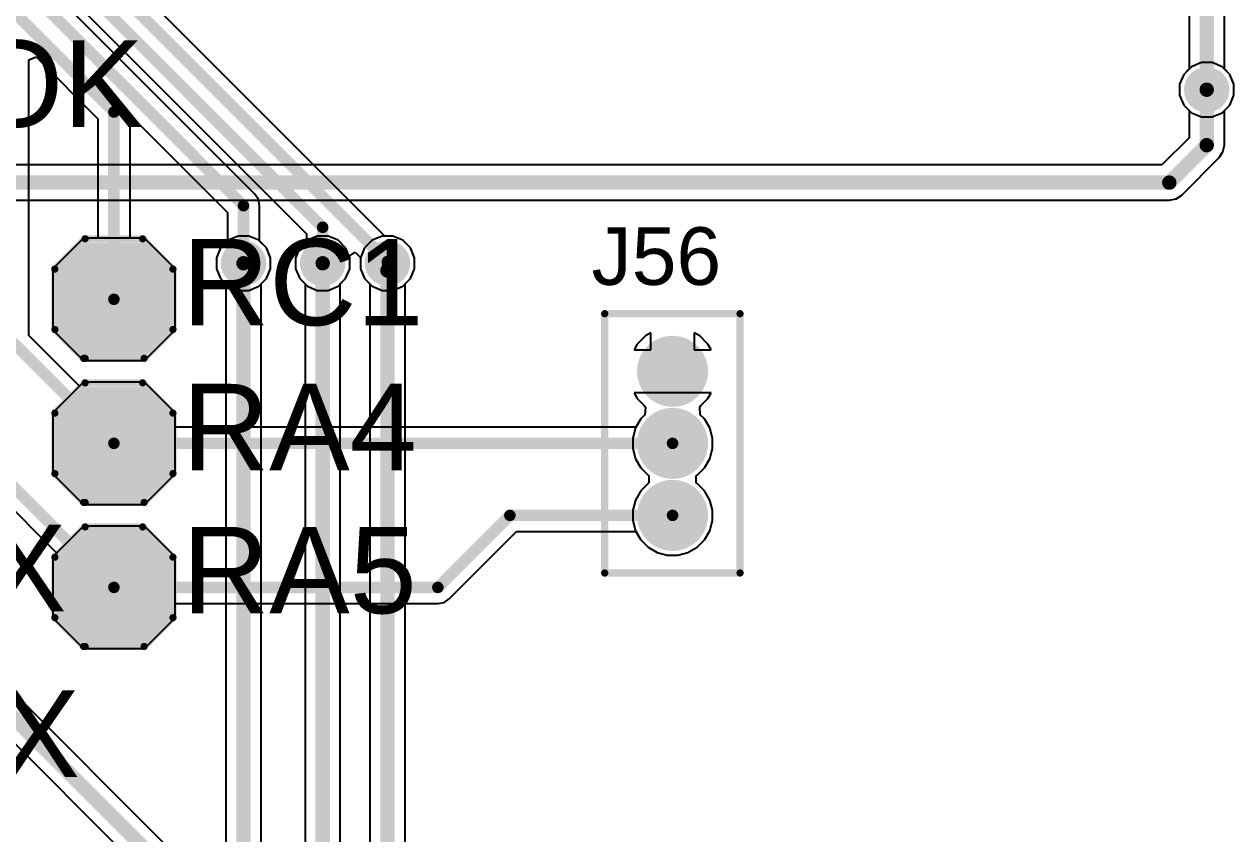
# Model space of a CAD drawing. Header units: millimetres. Extents: x -0.13 to 3.86, y -0.01 to 4.3.
# Drawn here: x 1.598 to 2.438, y 1.599 to 2.161 of the extents above; entities that cross this region are included whole.
import ezdxf

# ---------------------------------------------------------------- set-up
doc = ezdxf.new("R2010")
doc.units = ezdxf.units.MM
doc.header["$MEASUREMENT"] = 0
for name, color, linetype in [('BottomLayer', 5, 'Continuous'), ('BottomSolder', 6, 'Continuous'), ('MultiLayer', 9, 'Continuous'), ('PadHoleLayer', 156, 'Continuous'), ('TopLayer', 1, 'Continuous'), ('TopOverlay', 2, 'Continuous'), ('TopSolder', 216, 'Continuous'), ('ViaHoleLayer', 16, 'Continuous')]:
    doc.layers.add(name, color=color, linetype=linetype)
doc.styles.add('Arial', font='arial.ttf', dxfattribs={"height": 0.2})

# ---------------------------------------------------------------- blocks, each defined once
blk = doc.blocks.new('HDR_1_3_S_________1_27____68')
at = {"layer": 'BottomLayer'}
h = blk.add_hatch(color=5, dxfattribs=at)
edge = h.paths.add_edge_path()
edge.add_arc((-0.05, 0), 0.02067, 0, 360)
h = blk.add_hatch(color=5, dxfattribs=at)
edge = h.paths.add_edge_path()
edge.add_arc((-0.05, 0), 0.02067, 0, 360)
h = blk.add_hatch(color=5, dxfattribs=at)
edge = h.paths.add_edge_path()
edge.add_arc((0, 0), 0.02067, 0, 360)
h = blk.add_hatch(color=5, dxfattribs=at)
edge = h.paths.add_edge_path()
edge.add_arc((0.05, 0), 0.02067, 0, 360)
at = {"layer": 'BottomSolder'}
h = blk.add_hatch(color=6, dxfattribs=at)
edge = h.paths.add_edge_path()
edge.add_arc((-0.05, 0), 0.02467, 0, 360)
h = blk.add_hatch(color=6, dxfattribs=at)
edge = h.paths.add_edge_path()
edge.add_arc((-0.05, 0), 0.02467, 0, 360)
h = blk.add_hatch(color=6, dxfattribs=at)
edge = h.paths.add_edge_path()
edge.add_arc((0, 0), 0.02467, 0, 360)
h = blk.add_hatch(color=6, dxfattribs=at)
edge = h.paths.add_edge_path()
edge.add_arc((0.05, 0), 0.02467, 0, 360)
at = {"layer": 'MultiLayer'}
h = blk.add_hatch(color=9, dxfattribs=at)
edge = h.paths.add_edge_path()
edge.add_arc((-0.05, 0), 0.02067, 0, 360)
h = blk.add_hatch(color=9, dxfattribs=at)
edge = h.paths.add_edge_path()
edge.add_arc((-0.05, 0), 0.02067, 0, 360)
h = blk.add_hatch(color=9, dxfattribs=at)
edge = h.paths.add_edge_path()
edge.add_arc((0, 0), 0.02067, 0, 360)
h = blk.add_hatch(color=9, dxfattribs=at)
edge = h.paths.add_edge_path()
edge.add_arc((0.05, 0), 0.02067, 0, 360)
at = {"layer": 'PadHoleLayer'}
h = blk.add_hatch(color=156, dxfattribs=at)
edge = h.paths.add_edge_path()
edge.add_arc((-0.05, 0), 0.01417, 0, 360)
h = blk.add_hatch(color=156, dxfattribs=at)
edge = h.paths.add_edge_path()
edge.add_arc((-0.05, 0), 0.01417, 0, 360)
h = blk.add_hatch(color=156, dxfattribs=at)
edge = h.paths.add_edge_path()
edge.add_arc((0, 0), 0.01417, 0, 360)
h = blk.add_hatch(color=156, dxfattribs=at)
edge = h.paths.add_edge_path()
edge.add_arc((0.05, 0), 0.01417, 0, 360)
at = {"layer": 'TopLayer'}
h = blk.add_hatch(color=1, dxfattribs=at)
edge = h.paths.add_edge_path()
edge.add_arc((-0.05, 0), 0.02067, 0, 360)
h = blk.add_hatch(color=1, dxfattribs=at)
edge = h.paths.add_edge_path()
edge.add_arc((-0.05, 0), 0.02067, 0, 360)
h = blk.add_hatch(color=1, dxfattribs=at)
edge = h.paths.add_edge_path()
edge.add_arc((0, 0), 0.02067, 0, 360)
h = blk.add_hatch(color=1, dxfattribs=at)
edge = h.paths.add_edge_path()
edge.add_arc((0.05, 0), 0.02067, 0, 360)
at = {"layer": 'TopSolder'}
h = blk.add_hatch(color=216, dxfattribs=at)
edge = h.paths.add_edge_path()
edge.add_arc((-0.05, 0), 0.02467, 0, 360)
h = blk.add_hatch(color=216, dxfattribs=at)
edge = h.paths.add_edge_path()
edge.add_arc((-0.05, 0), 0.02467, 0, 360)
h = blk.add_hatch(color=216, dxfattribs=at)
edge = h.paths.add_edge_path()
edge.add_arc((0, 0), 0.02467, 0, 360)
h = blk.add_hatch(color=216, dxfattribs=at)
edge = h.paths.add_edge_path()
edge.add_arc((0.05, 0), 0.02467, 0, 360)
at = {"layer": 'TopOverlay', "const_width": 0.005}
for points in [[(-0.09, 0.04713), (-0.09, -0.04689)], [(-0.09, 0.04713), (0.09, 0.04713)], [(0.09, 0.04713), (0.09, -0.04689)], [(-0.09, -0.04689), (0.09, -0.04689)]]:
    blk.add_lwpolyline(points, dxfattribs=at)
at = {"layer": 'TopOverlay', "const_width": 0.0025}
for points in [[(-0.09125, 0.04713, 1), (-0.08875, 0.04713, 1)], [(-0.09125, 0.04713, 1), (-0.08875, 0.04713, 1)], [(0.08875, 0.04713, 1), (0.09125, 0.04713, 1)], [(0.08875, 0.04713, 1), (0.09125, 0.04713, 1)], [(-0.09125, -0.04689, 1), (-0.08875, -0.04689, 1)], [(-0.09125, -0.04689, 1), (-0.08875, -0.04689, 1)], [(0.08875, -0.04689, 1), (0.09125, -0.04689, 1)], [(0.08875, -0.04689, 1), (0.09125, -0.04689, 1)]]:
    blk.add_lwpolyline(points, format="xyb", close=True, dxfattribs=at)
blk = doc.blocks.new('T____P______TH_1_8___H_________0_92___75')
at = {"layer": 'BottomLayer'}
blk.add_hatch(color=5, dxfattribs=at).paths.add_polyline_path([(0.01772, 0.03543), (-0.01772, 0.03543), (-0.03543, 0.01772), (-0.03543, -0.01772), (-0.01772, -0.03543), (0.01772, -0.03543), (0.03543, -0.01772), (0.03543, 0.01772)])
at = {"layer": 'BottomSolder'}
blk.add_hatch(color=6, dxfattribs=at).paths.add_polyline_path([(0.01972, 0.03943), (-0.01972, 0.03943), (-0.03943, 0.01972), (-0.03943, -0.01972), (-0.01972, -0.03943), (0.01972, -0.03943), (0.03943, -0.01972), (0.03943, 0.01972)])
at = {"layer": 'MultiLayer'}
blk.add_hatch(color=9, dxfattribs=at).paths.add_polyline_path([(0.01772, 0.03543), (-0.01772, 0.03543), (-0.03543, 0.01772), (-0.03543, -0.01772), (-0.01772, -0.03543), (0.01772, -0.03543), (0.03543, -0.01772), (0.03543, 0.01772)])
at = {"layer": 'PadHoleLayer'}
h = blk.add_hatch(color=156, dxfattribs=at)
edge = h.paths.add_edge_path()
edge.add_arc((0, 0), 0.01811, 0, 360)
at = {"layer": 'TopLayer'}
blk.add_hatch(color=1, dxfattribs=at).paths.add_polyline_path([(0.01772, 0.03543), (-0.01772, 0.03543), (-0.03543, 0.01772), (-0.03543, -0.01772), (-0.01772, -0.03543), (0.01772, -0.03543), (0.03543, -0.01772), (0.03543, 0.01772)])
at = {"layer": 'TopSolder'}
blk.add_hatch(color=216, dxfattribs=at).paths.add_polyline_path([(0.01972, 0.03943), (-0.01972, 0.03943), (-0.03943, 0.01972), (-0.03943, -0.01972), (-0.01972, -0.03943), (0.01972, -0.03943), (0.03943, -0.01972), (0.03943, 0.01972)])
at = {"layer": 'TopOverlay', "const_width": 0.005}
for points in [[(-0.041, 0.021), (-0.02, 0.042)], [(-0.02, 0.042), (0.02, 0.042)], [(0.02, 0.042), (0.041, 0.021)], [(-0.041, -0.021), (-0.041, 0.021)], [(0.041, -0.021), (0.041, 0.021)], [(-0.041, -0.021), (-0.021, -0.041)], [(0.021, -0.041), (0.041, -0.021)], [(-0.02, -0.041), (0.021, -0.041)]]:
    blk.add_lwpolyline(points, dxfattribs=at)
at = {"layer": 'TopOverlay', "const_width": 0.0025}
for points in [[(-0.02125, 0.042, 1), (-0.01875, 0.042, 1)], [(-0.02125, 0.042, 1), (-0.01875, 0.042, 1)], [(0.01875, 0.042, 1), (0.02125, 0.042, 1)], [(0.01875, 0.042, 1), (0.02125, 0.042, 1)], [(-0.04225, 0.021, 1), (-0.03975, 0.021, 1)], [(-0.04225, 0.021, 1), (-0.03975, 0.021, 1)], [(0.03975, 0.021, 1), (0.04225, 0.021, 1)], [(0.03975, 0.021, 1), (0.04225, 0.021, 1)], [(-0.04225, -0.021, 1), (-0.03975, -0.021, 1)], [(-0.04225, -0.021, 1), (-0.03975, -0.021, 1)], [(0.03975, -0.021, 1), (0.04225, -0.021, 1)], [(0.03975, -0.021, 1), (0.04225, -0.021, 1)], [(-0.02225, -0.041, 1), (-0.01975, -0.041, 1)], [(-0.02125, -0.041, 1), (-0.01875, -0.041, 1)], [(0.01975, -0.041, 1), (0.02225, -0.041, 1)], [(0.01975, -0.041, 1), (0.02225, -0.041, 1)]]:
    blk.add_lwpolyline(points, format="xyb", close=True, dxfattribs=at)
blk = doc.blocks.new('T____P______TH_1_8___H_________0_92___76')
at = {"layer": 'BottomLayer'}
blk.add_hatch(color=5, dxfattribs=at).paths.add_polyline_path([(0.01772, 0.03543), (-0.01772, 0.03543), (-0.03543, 0.01772), (-0.03543, -0.01772), (-0.01772, -0.03543), (0.01772, -0.03543), (0.03543, -0.01772), (0.03543, 0.01772)])
at = {"layer": 'BottomSolder'}
blk.add_hatch(color=6, dxfattribs=at).paths.add_polyline_path([(0.01972, 0.03943), (-0.01972, 0.03943), (-0.03943, 0.01972), (-0.03943, -0.01972), (-0.01972, -0.03943), (0.01972, -0.03943), (0.03943, -0.01972), (0.03943, 0.01972)])
at = {"layer": 'MultiLayer'}
blk.add_hatch(color=9, dxfattribs=at).paths.add_polyline_path([(0.01772, 0.03543), (-0.01772, 0.03543), (-0.03543, 0.01772), (-0.03543, -0.01772), (-0.01772, -0.03543), (0.01772, -0.03543), (0.03543, -0.01772), (0.03543, 0.01772)])
at = {"layer": 'PadHoleLayer'}
h = blk.add_hatch(color=156, dxfattribs=at)
edge = h.paths.add_edge_path()
edge.add_arc((0, 0), 0.01811, 0, 360)
at = {"layer": 'TopLayer'}
blk.add_hatch(color=1, dxfattribs=at).paths.add_polyline_path([(0.01772, 0.03543), (-0.01772, 0.03543), (-0.03543, 0.01772), (-0.03543, -0.01772), (-0.01772, -0.03543), (0.01772, -0.03543), (0.03543, -0.01772), (0.03543, 0.01772)])
at = {"layer": 'TopSolder'}
blk.add_hatch(color=216, dxfattribs=at).paths.add_polyline_path([(0.01972, 0.03943), (-0.01972, 0.03943), (-0.03943, 0.01972), (-0.03943, -0.01972), (-0.01972, -0.03943), (0.01972, -0.03943), (0.03943, -0.01972), (0.03943, 0.01972)])
at = {"layer": 'TopOverlay', "const_width": 0.005}
for points in [[(-0.041, 0.021), (-0.02, 0.042)], [(-0.02, 0.042), (0.02, 0.042)], [(0.02, 0.042), (0.041, 0.021)], [(-0.041, -0.021), (-0.041, 0.021)], [(0.041, -0.021), (0.041, 0.021)], [(-0.041, -0.021), (-0.021, -0.041)], [(0.021, -0.041), (0.041, -0.021)], [(-0.02, -0.041), (0.021, -0.041)]]:
    blk.add_lwpolyline(points, dxfattribs=at)
at = {"layer": 'TopOverlay', "const_width": 0.0025}
for points in [[(-0.02125, 0.042, 1), (-0.01875, 0.042, 1)], [(-0.02125, 0.042, 1), (-0.01875, 0.042, 1)], [(0.01875, 0.042, 1), (0.02125, 0.042, 1)], [(0.01875, 0.042, 1), (0.02125, 0.042, 1)], [(-0.04225, 0.021, 1), (-0.03975, 0.021, 1)], [(-0.04225, 0.021, 1), (-0.03975, 0.021, 1)], [(0.03975, 0.021, 1), (0.04225, 0.021, 1)], [(0.03975, 0.021, 1), (0.04225, 0.021, 1)], [(-0.04225, -0.021, 1), (-0.03975, -0.021, 1)], [(-0.04225, -0.021, 1), (-0.03975, -0.021, 1)], [(0.03975, -0.021, 1), (0.04225, -0.021, 1)], [(0.03975, -0.021, 1), (0.04225, -0.021, 1)], [(-0.02225, -0.041, 1), (-0.01975, -0.041, 1)], [(-0.02125, -0.041, 1), (-0.01875, -0.041, 1)], [(0.01975, -0.041, 1), (0.02225, -0.041, 1)], [(0.01975, -0.041, 1), (0.02225, -0.041, 1)]]:
    blk.add_lwpolyline(points, format="xyb", close=True, dxfattribs=at)
blk = doc.blocks.new('T____P______TH_1_8___H_________0_92___77')
at = {"layer": 'BottomLayer'}
blk.add_hatch(color=5, dxfattribs=at).paths.add_polyline_path([(0.01772, 0.03543), (-0.01772, 0.03543), (-0.03543, 0.01772), (-0.03543, -0.01772), (-0.01772, -0.03543), (0.01772, -0.03543), (0.03543, -0.01772), (0.03543, 0.01772)])
at = {"layer": 'BottomSolder'}
blk.add_hatch(color=6, dxfattribs=at).paths.add_polyline_path([(0.01972, 0.03943), (-0.01972, 0.03943), (-0.03943, 0.01972), (-0.03943, -0.01972), (-0.01972, -0.03943), (0.01972, -0.03943), (0.03943, -0.01972), (0.03943, 0.01972)])
at = {"layer": 'MultiLayer'}
blk.add_hatch(color=9, dxfattribs=at).paths.add_polyline_path([(0.01772, 0.03543), (-0.01772, 0.03543), (-0.03543, 0.01772), (-0.03543, -0.01772), (-0.01772, -0.03543), (0.01772, -0.03543), (0.03543, -0.01772), (0.03543, 0.01772)])
at = {"layer": 'PadHoleLayer'}
h = blk.add_hatch(color=156, dxfattribs=at)
edge = h.paths.add_edge_path()
edge.add_arc((0, 0), 0.01811, 0, 360)
at = {"layer": 'TopLayer'}
blk.add_hatch(color=1, dxfattribs=at).paths.add_polyline_path([(0.01772, 0.03543), (-0.01772, 0.03543), (-0.03543, 0.01772), (-0.03543, -0.01772), (-0.01772, -0.03543), (0.01772, -0.03543), (0.03543, -0.01772), (0.03543, 0.01772)])
at = {"layer": 'TopSolder'}
blk.add_hatch(color=216, dxfattribs=at).paths.add_polyline_path([(0.01972, 0.03943), (-0.01972, 0.03943), (-0.03943, 0.01972), (-0.03943, -0.01972), (-0.01972, -0.03943), (0.01972, -0.03943), (0.03943, -0.01972), (0.03943, 0.01972)])
at = {"layer": 'TopOverlay', "const_width": 0.005}
for points in [[(-0.041, 0.021), (-0.02, 0.042)], [(-0.02, 0.042), (0.02, 0.042)], [(0.02, 0.042), (0.041, 0.021)], [(-0.041, -0.021), (-0.041, 0.021)], [(0.041, -0.021), (0.041, 0.021)], [(-0.041, -0.021), (-0.021, -0.041)], [(0.021, -0.041), (0.041, -0.021)], [(-0.02, -0.041), (0.021, -0.041)]]:
    blk.add_lwpolyline(points, dxfattribs=at)
at = {"layer": 'TopOverlay', "const_width": 0.0025}
for points in [[(-0.02125, 0.042, 1), (-0.01875, 0.042, 1)], [(-0.02125, 0.042, 1), (-0.01875, 0.042, 1)], [(0.01875, 0.042, 1), (0.02125, 0.042, 1)], [(0.01875, 0.042, 1), (0.02125, 0.042, 1)], [(-0.04225, 0.021, 1), (-0.03975, 0.021, 1)], [(-0.04225, 0.021, 1), (-0.03975, 0.021, 1)], [(0.03975, 0.021, 1), (0.04225, 0.021, 1)], [(0.03975, 0.021, 1), (0.04225, 0.021, 1)], [(-0.04225, -0.021, 1), (-0.03975, -0.021, 1)], [(-0.04225, -0.021, 1), (-0.03975, -0.021, 1)], [(0.03975, -0.021, 1), (0.04225, -0.021, 1)], [(0.03975, -0.021, 1), (0.04225, -0.021, 1)], [(-0.02225, -0.041, 1), (-0.01975, -0.041, 1)], [(-0.02125, -0.041, 1), (-0.01875, -0.041, 1)], [(0.01975, -0.041, 1), (0.02225, -0.041, 1)], [(0.01975, -0.041, 1), (0.02225, -0.041, 1)]]:
    blk.add_lwpolyline(points, format="xyb", close=True, dxfattribs=at)

msp = doc.modelspace()

# ---------------------------------------------------------------- hatches: boundary and pattern name
at = {"layer": 'BottomLayer'}
h = msp.add_hatch(color=5, dxfattribs=at)
edge = h.paths.add_edge_path()
edge.add_arc((2.419, 2.1155), 0.01181, 0, 360)
h = msp.add_hatch(color=5, dxfattribs=at)
edge = h.paths.add_edge_path()
edge.add_arc((1.75, 1.995), 0.01181, 0, 360)
h = msp.add_hatch(color=5, dxfattribs=at)
edge = h.paths.add_edge_path()
edge.add_arc((1.805, 1.995), 0.01181, 0, 360)
h = msp.add_hatch(color=5, dxfattribs=at)
edge = h.paths.add_edge_path()
edge.add_arc((1.85, 1.995), 0.01181, 0, 360)
at = {"layer": 'BottomSolder'}
h = msp.add_hatch(color=6, dxfattribs=at)
edge = h.paths.add_edge_path()
edge.add_arc((2.419, 2.1155), 0.01581, 0, 360)
h = msp.add_hatch(color=6, dxfattribs=at)
edge = h.paths.add_edge_path()
edge.add_arc((1.75, 1.995), 0.01581, 0, 360)
h = msp.add_hatch(color=6, dxfattribs=at)
edge = h.paths.add_edge_path()
edge.add_arc((1.805, 1.995), 0.01581, 0, 360)
h = msp.add_hatch(color=6, dxfattribs=at)
edge = h.paths.add_edge_path()
edge.add_arc((1.85, 1.995), 0.01581, 0, 360)
at = {"layer": 'TopLayer'}
h = msp.add_hatch(color=1, dxfattribs=at)
edge = h.paths.add_edge_path()
edge.add_arc((2.419, 2.1155), 0.01181, 0, 360)
h = msp.add_hatch(color=1, dxfattribs=at)
edge = h.paths.add_edge_path()
edge.add_arc((1.75, 1.995), 0.01181, 0, 360)
h = msp.add_hatch(color=1, dxfattribs=at)
edge = h.paths.add_edge_path()
edge.add_arc((1.805, 1.995), 0.01181, 0, 360)
h = msp.add_hatch(color=1, dxfattribs=at)
edge = h.paths.add_edge_path()
edge.add_arc((1.85, 1.995), 0.01181, 0, 360)
at = {"layer": 'TopSolder'}
h = msp.add_hatch(color=216, dxfattribs=at)
edge = h.paths.add_edge_path()
edge.add_arc((2.419, 2.1155), 0.01581, 0, 360)
at = {"layer": 'ViaHoleLayer'}
h = msp.add_hatch(color=16, dxfattribs=at)
edge = h.paths.add_edge_path()
edge.add_arc((2.419, 2.1155), 0.00591, 0, 360)
h = msp.add_hatch(color=16, dxfattribs=at)
edge = h.paths.add_edge_path()
edge.add_arc((1.75, 1.995), 0.00591, 0, 360)
h = msp.add_hatch(color=16, dxfattribs=at)
edge = h.paths.add_edge_path()
edge.add_arc((1.805, 1.995), 0.00591, 0, 360)
h = msp.add_hatch(color=16, dxfattribs=at)
edge = h.paths.add_edge_path()
edge.add_arc((1.85, 1.995), 0.00591, 0, 360)

# ---------------------------------------------------------------- linework, layer by layer
at = {"layer": 'BottomLayer'}
for p, q in [((2.41526, 2.13431), (2.40834, 2.13145)), ((2.42274, 2.13431), (2.41526, 2.13431)), ((2.42966, 2.13145), (2.42274, 2.13431)), ((2.40305, 2.12616), (2.40019, 2.11924)), ((2.40834, 2.13145), (2.40305, 2.12616)), ((2.43495, 2.12616), (2.42966, 2.13145)), ((2.43781, 2.11924), (2.43495, 2.12616)), ((2.40019, 2.11924), (2.40019, 2.11176)), ((2.43781, 2.11176), (2.43781, 2.11924)), ((2.40019, 2.11176), (2.40305, 2.10484)), ((2.43495, 2.10484), (2.43781, 2.11176)), ((2.40305, 2.10484), (2.40676, 2.10113)), ((2.40676, 2.10113), (2.40676, 2.08207)), ((2.43124, 2.10113), (2.43495, 2.10484)), ((2.43124, 2.077), (2.43124, 2.10113)), ((2.40676, 2.08207), (2.38793, 2.06324)), ((2.4303, 2.07232), (2.43124, 2.077)), ((2.40165, 2.04235), (2.42765, 2.06835)), ((2.42765, 2.06835), (2.4303, 2.07232)), ((2.38793, 2.06324), (1.52037, 2.06324)), ((2.39768, 2.0397), (2.40165, 2.04235)), ((1.52037, 2.03876), (2.393, 2.03876)), ((2.393, 2.03876), (2.39768, 2.0397)), ((1.63878, 2.01243), (1.61757, 1.99122)), ((1.68122, 2.01243), (1.63878, 2.01243)), ((1.70243, 1.99122), (1.68122, 2.01243)), ((1.73934, 2.01095), (1.73405, 2.00566)), ((1.74626, 2.01381), (1.73934, 2.01095)), ((1.75374, 2.01381), (1.74626, 2.01381)), ((1.76066, 2.01095), (1.75374, 2.01381)), ((1.76595, 2.00566), (1.76066, 2.01095)), ((1.79434, 2.01095), (1.78905, 2.00566)), ((1.80126, 2.01381), (1.79434, 2.01095)), ((1.80874, 2.01381), (1.80126, 2.01381)), ((1.81566, 2.01095), (1.80874, 2.01381)), ((1.82095, 2.00566), (1.81566, 2.01095)), ((1.83934, 2.01095), (1.83405, 2.00566)), ((1.84626, 2.01381), (1.83934, 2.01095)), ((1.85374, 2.01381), (1.84626, 2.01381)), ((1.86066, 2.01095), (1.85374, 2.01381)), ((1.86595, 2.00566), (1.86066, 2.01095)), ((1.73405, 2.00566), (1.73119, 1.99874)), ((1.76881, 1.99874), (1.76595, 2.00566)), ((1.78905, 2.00566), (1.78619, 1.99874)), ((1.82381, 1.99874), (1.82095, 2.00566)), ((1.83405, 2.00566), (1.83119, 1.99874)), ((1.86881, 1.99874), (1.86595, 2.00566)), ((1.61757, 1.99122), (1.61757, 1.94878)), ((1.70243, 1.94878), (1.70243, 1.99122)), ((1.73119, 1.99874), (1.73119, 1.99126)), ((1.73119, 1.99126), (1.73405, 1.98434)), ((1.76595, 1.98434), (1.76881, 1.99126)), ((1.76881, 1.99126), (1.76881, 1.99874)), ((1.78619, 1.99874), (1.78619, 1.99126)), ((1.78619, 1.99126), (1.78905, 1.98434)), ((1.82095, 1.98434), (1.82381, 1.99126)), ((1.82381, 1.99126), (1.82381, 1.99874)), ((1.83119, 1.99874), (1.83119, 1.99126)), ((1.83119, 1.99126), (1.83405, 1.98434)), ((1.86595, 1.98434), (1.86881, 1.99126)), ((1.86881, 1.99126), (1.86881, 1.99874)), ((1.73405, 1.98434), (1.73776, 1.98063)), ((1.76224, 1.98063), (1.76595, 1.98434)), ((1.78905, 1.98434), (1.79276, 1.98063)), ((1.81724, 1.98063), (1.82095, 1.98434)), ((1.83405, 1.98434), (1.83776, 1.98063)), ((1.86224, 1.98063), (1.86595, 1.98434)), ((1.73776, 1.98063), (1.73776, 1.24007)), ((1.76224, 1.235), (1.76224, 1.98063)), ((1.79276, 1.98063), (1.79276, 1.162)), ((1.81724, 1.16707), (1.81724, 1.98063)), ((1.83776, 1.98063), (1.83776, 1.268)), ((1.86224, 1.27307), (1.86224, 1.98063)), ((1.61757, 1.94878), (1.63878, 1.92757)), ((1.68122, 1.92757), (1.70243, 1.94878)), ((2.02917, 1.94454), (2.02346, 1.93883)), ((2.033, 1.94675), (2.02917, 1.94454)), ((2.033, 1.935), (2.033, 1.94675)), ((2.06683, 1.94454), (2.063, 1.94675)), ((2.063, 1.94675), (2.063, 1.935)), ((2.07254, 1.93883), (2.06683, 1.94454)), ((2.02346, 1.93883), (2.02125, 1.935)), ((2.02125, 1.935), (2.033, 1.935)), ((2.063, 1.935), (2.07475, 1.935)), ((2.07475, 1.935), (2.07254, 1.93883)), ((1.63878, 1.92757), (1.68122, 1.92757)), ((1.63878, 1.91243), (1.61757, 1.89122)), ((1.68122, 1.91243), (1.63878, 1.91243)), ((1.70243, 1.89122), (1.68122, 1.91243)), ((2.048, 1.905), (2.02125, 1.905)), ((2.02125, 1.905), (2.02346, 1.90117)), ((2.02346, 1.90117), (2.02836, 1.89627)), ((2.07475, 1.905), (2.048, 1.905)), ((2.06764, 1.89627), (2.07254, 1.90117)), ((2.07254, 1.90117), (2.07475, 1.905)), ((1.61757, 1.89122), (1.61757, 1.84878)), ((1.70243, 1.84878), (1.70243, 1.89122)), ((2.02836, 1.89627), (2.02914, 1.89505)), ((2.02914, 1.89505), (2.02878, 1.88991)), ((2.06686, 1.89505), (2.06764, 1.89627)), ((2.06722, 1.88991), (2.06686, 1.89505)), ((2.02586, 1.88699), (2.02222, 1.88068)), ((2.02878, 1.88991), (2.02586, 1.88699)), ((2.07014, 1.88699), (2.06722, 1.88991)), ((2.07378, 1.88068), (2.07014, 1.88699)), ((2.02222, 1.88068), (2.02033, 1.87364)), ((2.02033, 1.87364), (2.02033, 1.86636)), ((2.07567, 1.87364), (2.07378, 1.88068)), ((2.07567, 1.86636), (2.07567, 1.87364)), ((2.02033, 1.86636), (2.02222, 1.85932)), ((2.07378, 1.85932), (2.07567, 1.86636)), ((2.02222, 1.85932), (2.02586, 1.85301)), ((2.07014, 1.85301), (2.07378, 1.85932)), ((1.61757, 1.84878), (1.63878, 1.82757)), ((1.68122, 1.82757), (1.70243, 1.84878)), ((2.02586, 1.85301), (2.03101, 1.84786)), ((2.06499, 1.84786), (2.07014, 1.85301)), ((2.03101, 1.84214), (2.02586, 1.83699)), ((2.03101, 1.84786), (2.03163, 1.8475)), ((2.03163, 1.8425), (2.03101, 1.84214)), ((2.03163, 1.8475), (2.03163, 1.8425)), ((2.06437, 1.8475), (2.06499, 1.84786)), ((2.06437, 1.8425), (2.06437, 1.8475)), ((2.06499, 1.84214), (2.06437, 1.8425)), ((2.07014, 1.83699), (2.06499, 1.84214)), ((2.02586, 1.83699), (2.02222, 1.83068)), ((2.07378, 1.83068), (2.07014, 1.83699)), ((1.63878, 1.82757), (1.68122, 1.82757)), ((2.02222, 1.83068), (2.02033, 1.82364)), ((2.02033, 1.82364), (2.02033, 1.81636)), ((2.07567, 1.82364), (2.07378, 1.83068)), ((2.07567, 1.81636), (2.07567, 1.82364)), ((2.02033, 1.81636), (2.02222, 1.80932)), ((2.07378, 1.80932), (2.07567, 1.81636)), ((1.63878, 1.81243), (1.61757, 1.79122)), ((1.68122, 1.81243), (1.63878, 1.81243)), ((1.70243, 1.79122), (1.68122, 1.81243)), ((2.02222, 1.80932), (2.02586, 1.80301)), ((2.07014, 1.80301), (2.07378, 1.80932)), ((2.02586, 1.80301), (2.03101, 1.79786)), ((2.06499, 1.79786), (2.07014, 1.80301)), ((1.61757, 1.79122), (1.61757, 1.74878)), ((1.70243, 1.74878), (1.70243, 1.79122)), ((2.03101, 1.79786), (2.03732, 1.79422)), ((2.03732, 1.79422), (2.04436, 1.79233)), ((2.04436, 1.79233), (2.05164, 1.79233)), ((2.05164, 1.79233), (2.05868, 1.79422)), ((2.05868, 1.79422), (2.06499, 1.79786)), ((1.61757, 1.74878), (1.63878, 1.72757)), ((1.68122, 1.72757), (1.70243, 1.74878)), ((1.63878, 1.72757), (1.68122, 1.72757))]:
    msp.add_line(p, q, dxfattribs=at)
at = {"layer": 'BottomLayer', "const_width": 0.01}
for points in [[(2.419, 2.077), (2.419, 2.1155)], [(2.393, 2.051), (2.419, 2.077)], [(1.506, 2.051), (2.393, 2.051)], [(1.75, 1.235), (1.75, 1.995)], [(1.805, 1.162), (1.805, 1.995)], [(1.85, 1.268), (1.85, 1.99)]]:
    msp.add_lwpolyline(points, dxfattribs=at)
at = {"layer": 'BottomLayer', "const_width": 0.005}
for points in [[(2.4165, 2.1155, 1), (2.4215, 2.1155, 1)], [(2.4165, 2.077, 1), (2.4215, 2.077, 1)], [(2.4165, 2.077, 1), (2.4215, 2.077, 1)], [(2.3905, 2.051, 1), (2.3955, 2.051, 1)], [(2.3905, 2.051, 1), (2.3955, 2.051, 1)], [(1.7475, 1.995, 1), (1.7525, 1.995, 1)], [(1.8025, 1.995, 1), (1.8075, 1.995, 1)], [(1.8475, 1.99, 1), (1.8525, 1.99, 1)]]:
    msp.add_lwpolyline(points, format="xyb", close=True, dxfattribs=at)
at = {"layer": 'TopLayer'}
for p, q in [((2.43124, 2.12987), (2.43124, 2.50244)), ((1.84826, 2.01381), (1.38885, 2.47322)), ((1.75793, 2.04293), (1.35246, 2.44841)), ((1.35808, 2.45106), (1.79376, 2.01538)), ((2.40676, 2.40421), (2.40676, 2.12987)), ((1.6009, 2.13617), (1.6059, 2.13824)), ((1.6009, 1.94496), (1.6009, 2.13617)), ((1.6059, 2.13824), (1.64879, 2.09535)), ((2.40305, 2.12616), (2.40019, 2.11924)), ((2.40676, 2.12987), (2.40305, 2.12616)), ((2.43495, 2.12616), (2.43124, 2.12987)), ((2.43781, 2.11924), (2.43495, 2.12616)), ((2.40019, 2.11924), (2.40019, 2.11176)), ((2.43781, 2.11176), (2.43781, 2.11924)), ((2.40019, 2.11176), (2.40305, 2.10484)), ((2.43495, 2.10484), (2.43781, 2.11176)), ((2.40305, 2.10484), (2.40834, 2.09955)), ((2.42966, 2.09955), (2.43495, 2.10484)), ((1.64879, 2.09535), (1.64879, 2.01243)), ((1.67122, 2.09139), (1.67584, 2.0933)), ((1.67584, 2.0933), (1.73878, 2.03035)), ((2.40834, 2.09955), (2.41526, 2.09669)), ((2.41526, 2.09669), (2.42274, 2.09669)), ((2.42274, 2.09669), (2.42966, 2.09955)), ((1.67122, 2.01243), (1.67122, 2.09139)), ((1.76036, 2.03929), (1.75793, 2.04293)), ((1.75793, 2.04293), (1.75793, 2.04293)), ((1.76122, 2.035), (1.76036, 2.03929)), ((1.76122, 2.01039), (1.76122, 2.035)), ((1.73878, 2.03035), (1.73878, 2.01039)), ((1.63878, 2.01243), (1.61757, 1.99122)), ((1.64879, 2.01243), (1.63878, 2.01243)), ((1.68122, 2.01243), (1.67122, 2.01243)), ((1.70243, 1.99122), (1.68122, 2.01243)), ((1.73878, 2.01039), (1.73405, 2.00566)), ((1.76595, 2.00566), (1.76122, 2.01039)), ((1.79376, 2.01036), (1.78905, 2.00566)), ((1.79376, 2.01538), (1.79376, 2.01036)), ((1.85374, 2.01381), (1.84826, 2.01381)), ((1.86066, 2.01095), (1.85374, 2.01381)), ((1.86595, 2.00566), (1.86066, 2.01095)), ((1.73405, 2.00566), (1.73119, 1.99874)), ((1.76881, 1.99874), (1.76595, 2.00566)), ((1.78905, 2.00566), (1.78619, 1.99874)), ((1.8233, 1.99998), (1.82753, 2.00282)), ((1.82381, 1.99874), (1.8233, 1.99998)), ((1.82753, 2.00282), (1.83131, 1.99904)), ((1.86881, 1.99874), (1.86595, 2.00566)), ((1.61757, 1.99122), (1.61757, 1.94878)), ((1.70243, 1.94878), (1.70243, 1.99122)), ((1.73119, 1.99874), (1.73119, 1.99126)), ((1.73119, 1.99126), (1.73405, 1.98434)), ((1.76595, 1.98434), (1.76881, 1.99126)), ((1.76881, 1.99126), (1.76881, 1.99874)), ((1.78619, 1.99874), (1.78619, 1.99126)), ((1.78619, 1.99126), (1.78905, 1.98434)), ((1.82095, 1.98434), (1.82381, 1.99126)), ((1.82381, 1.99126), (1.82381, 1.99874)), ((1.83131, 1.99904), (1.83119, 1.99874)), ((1.83119, 1.99874), (1.83119, 1.99126)), ((1.83119, 1.99126), (1.83405, 1.98434)), ((1.86595, 1.98434), (1.86881, 1.99126)), ((1.86881, 1.99126), (1.86881, 1.99874)), ((1.73405, 1.98434), (1.73934, 1.97905)), ((1.76066, 1.97905), (1.76595, 1.98434)), ((1.78905, 1.98434), (1.79434, 1.97905)), ((1.81566, 1.97905), (1.82095, 1.98434)), ((1.83405, 1.98434), (1.83934, 1.97905)), ((1.86066, 1.97905), (1.86595, 1.98434)), ((1.73934, 1.97905), (1.74626, 1.97619)), ((1.74626, 1.97619), (1.75374, 1.97619)), ((1.75374, 1.97619), (1.76066, 1.97905)), ((1.79434, 1.97905), (1.80126, 1.97619)), ((1.80126, 1.97619), (1.80874, 1.97619)), ((1.80874, 1.97619), (1.81566, 1.97905)), ((1.83934, 1.97905), (1.84626, 1.97619)), ((1.84626, 1.97619), (1.85374, 1.97619)), ((1.85374, 1.97619), (1.86066, 1.97905)), ((1.63611, 1.90976), (1.6009, 1.94496)), ((1.61757, 1.94878), (1.63878, 1.92757)), ((1.68122, 1.92757), (1.70243, 1.94878)), ((2.02917, 1.94454), (2.02346, 1.93883)), ((2.033, 1.94675), (2.02917, 1.94454)), ((2.033, 1.935), (2.033, 1.94675)), ((2.06683, 1.94454), (2.063, 1.94675)), ((2.063, 1.94675), (2.063, 1.935)), ((2.07254, 1.93883), (2.06683, 1.94454)), ((2.02346, 1.93883), (2.02125, 1.935)), ((2.02125, 1.935), (2.033, 1.935)), ((2.063, 1.935), (2.07475, 1.935)), ((2.07475, 1.935), (2.07254, 1.93883)), ((1.63878, 1.92757), (1.68122, 1.92757)), ((1.63878, 1.91243), (1.63611, 1.90976)), ((1.68122, 1.91243), (1.63878, 1.91243)), ((1.70243, 1.89122), (1.68122, 1.91243)), ((2.048, 1.905), (2.02125, 1.905)), ((2.02125, 1.905), (2.02346, 1.90117)), ((2.02346, 1.90117), (2.02836, 1.89627)), ((2.07475, 1.905), (2.048, 1.905)), ((2.06764, 1.89627), (2.07254, 1.90117)), ((2.07254, 1.90117), (2.07475, 1.905)), ((1.36193, 1.89076), (2.29876, 0.95393)), ((1.70243, 1.88122), (1.70243, 1.89122)), ((2.02836, 1.89627), (2.02914, 1.89505)), ((2.02914, 1.89505), (2.02878, 1.88991)), ((2.06686, 1.89505), (2.06764, 1.89627)), ((2.06722, 1.88991), (2.06686, 1.89505)), ((2.02586, 1.88699), (2.02253, 1.88122)), ((2.02878, 1.88991), (2.02586, 1.88699)), ((2.07014, 1.88699), (2.06722, 1.88991)), ((2.07378, 1.88068), (2.07014, 1.88699)), ((2.02253, 1.88122), (1.70243, 1.88122)), ((2.07567, 1.87364), (2.07378, 1.88068)), ((2.07567, 1.86636), (2.07567, 1.87364)), ((2.07378, 1.85932), (2.07567, 1.86636)), ((2.07014, 1.85301), (2.07378, 1.85932)), ((2.06499, 1.84786), (2.07014, 1.85301)), ((1.56683, 1.8473), (1.62025, 1.79389)), ((2.06437, 1.8475), (2.06499, 1.84786)), ((2.06437, 1.8425), (2.06437, 1.8475)), ((2.06499, 1.84214), (2.06437, 1.8425)), ((2.07014, 1.83699), (2.06499, 1.84214)), ((2.07378, 1.83068), (2.07014, 1.83699)), ((2.07567, 1.82364), (2.07378, 1.83068)), ((2.07567, 1.81636), (2.07567, 1.82364)), ((2.07378, 1.80932), (2.07567, 1.81636)), ((1.89293, 1.76207), (1.93965, 1.80878)), ((1.93965, 1.80878), (2.02253, 1.80878)), ((2.02253, 1.80878), (2.02586, 1.80301)), ((2.07014, 1.80301), (2.07378, 1.80932)), ((2.02586, 1.80301), (2.03101, 1.79786)), ((2.06499, 1.79786), (2.07014, 1.80301)), ((1.62025, 1.79389), (1.61757, 1.79122)), ((1.61757, 1.79122), (1.61757, 1.74878)), ((2.03101, 1.79786), (2.03732, 1.79422)), ((2.03732, 1.79422), (2.04436, 1.79233)), ((2.04436, 1.79233), (2.05164, 1.79233)), ((2.05164, 1.79233), (2.05868, 1.79422)), ((2.05868, 1.79422), (2.06499, 1.79786)), ((1.70243, 1.74878), (1.70243, 1.75878)), ((1.70243, 1.75878), (1.885, 1.75878)), ((1.885, 1.75878), (1.88929, 1.75964)), ((1.885, 1.75878), (1.885, 1.75878)), ((1.88929, 1.75964), (1.89293, 1.76207)), ((1.61757, 1.74878), (1.63878, 1.72757)), ((1.68122, 1.72757), (1.70243, 1.74878)), ((2.31767, 0.96964), (1.54573, 1.74157)), ((1.63878, 1.72757), (1.68122, 1.72757))]:
    msp.add_line(p, q, dxfattribs=at)
for points, const_width in [([(2.419, 2.1155), (2.419, 2.51681)], 0.01), ([(1.35795, 2.46705), (1.805, 2.02)], 0.008), ([(1.37764, 2.46858), (1.85, 1.99621)], 0.008), ([(1.31858, 2.44142), (1.66, 2.1)], 0.008), ([(1.33827, 2.44673), (1.75, 2.035)], 0.008), ([(1.66, 1.97), (1.66, 2.1)], 0.008), ([(1.75, 1.995), (1.75, 2.035)], 0.008), ([(1.805, 1.995), (1.805, 2.02)], 0.008), ([(1.85, 1.995), (1.85, 1.99621)], 0.008), ([(1.58968, 1.94032), (1.66, 1.87)], 0.008), ([(1.367, 1.903), (2.311, 0.959)], 0.01), ([(1.66, 1.87), (2.048, 1.87)], 0.008), ([(1.57, 1.86), (1.66, 1.77)], 0.008), ([(1.885, 1.77), (1.935, 1.82)], 0.008), ([(1.935, 1.82), (2.048, 1.82)], 0.008), ([(1.66, 1.77), (1.885, 1.77)], 0.008)]:
    msp.add_lwpolyline(points, dxfattribs=dict(at, const_width=const_width))
for points, const_width in [([(2.4165, 2.1155, 1), (2.4215, 2.1155, 1)], 0.005), ([(1.658, 2.1, 1), (1.662, 2.1, 1)], 0.004), ([(1.658, 2.1, 1), (1.662, 2.1, 1)], 0.004), ([(1.748, 2.035, 1), (1.752, 2.035, 1)], 0.004), ([(1.748, 2.035, 1), (1.752, 2.035, 1)], 0.004), ([(1.803, 2.02, 1), (1.807, 2.02, 1)], 0.004), ([(1.803, 2.02, 1), (1.807, 2.02, 1)], 0.004), ([(1.848, 1.99621, 1), (1.852, 1.99621, 1)], 0.004), ([(1.848, 1.99621, 1), (1.852, 1.99621, 1)], 0.004), ([(1.748, 1.995, 1), (1.752, 1.995, 1)], 0.004), ([(1.803, 1.995, 1), (1.807, 1.995, 1)], 0.004), ([(1.848, 1.995, 1), (1.852, 1.995, 1)], 0.004), ([(1.658, 1.97, 1), (1.662, 1.97, 1)], 0.004), ([(1.658, 1.87, 1), (1.662, 1.87, 1)], 0.004), ([(1.658, 1.87, 1), (1.662, 1.87, 1)], 0.004), ([(2.046, 1.87, 1), (2.05, 1.87, 1)], 0.004), ([(1.933, 1.82, 1), (1.937, 1.82, 1)], 0.004), ([(1.933, 1.82, 1), (1.937, 1.82, 1)], 0.004), ([(2.046, 1.82, 1), (2.05, 1.82, 1)], 0.004), ([(1.658, 1.77, 1), (1.662, 1.77, 1)], 0.004), ([(1.658, 1.77, 1), (1.662, 1.77, 1)], 0.004), ([(1.883, 1.77, 1), (1.887, 1.77, 1)], 0.004), ([(1.883, 1.77, 1), (1.887, 1.77, 1)], 0.004)]:
    msp.add_lwpolyline(points, format="xyb", close=True, dxfattribs=dict(at, const_width=const_width))

# ---------------------------------------------------------------- block references
for name, p in [('T____P______TH_1_8___H_________0_92___77', (1.66, 1.97)), ('T____P______TH_1_8___H_________0_92___75', (1.66, 1.87)), ('T____P______TH_1_8___H_________0_92___76', (1.66, 1.77))]:
    msp.add_blockref(name, p)
at = {"rotation": 90}
msp.add_blockref('HDR_1_3_S_________1_27____68', (2.048, 1.87), dxfattribs=at)

# ---------------------------------------------------------------- texts
at = {"layer": 'TopOverlay', "style": 'Arial'}
for s, height, p in [('ANTOK', 0.06, (1.392, 2.0897)), ('J56', 0.04, (1.99168, 1.98001)), ('RC1', 0.06, (1.70733, 1.95197)), ('RA4', 0.06, (1.70733, 1.85133)), ('GNSSTX', 0.06, (1.28243, 1.75349)), ('RA5', 0.06, (1.70733, 1.75203)), ('GNSSRX', 0.06, (1.28243, 1.63849))]:
    msp.add_text(s, height=height, dxfattribs=at).set_placement(p)

doc.saveas('drawing.dxf')
